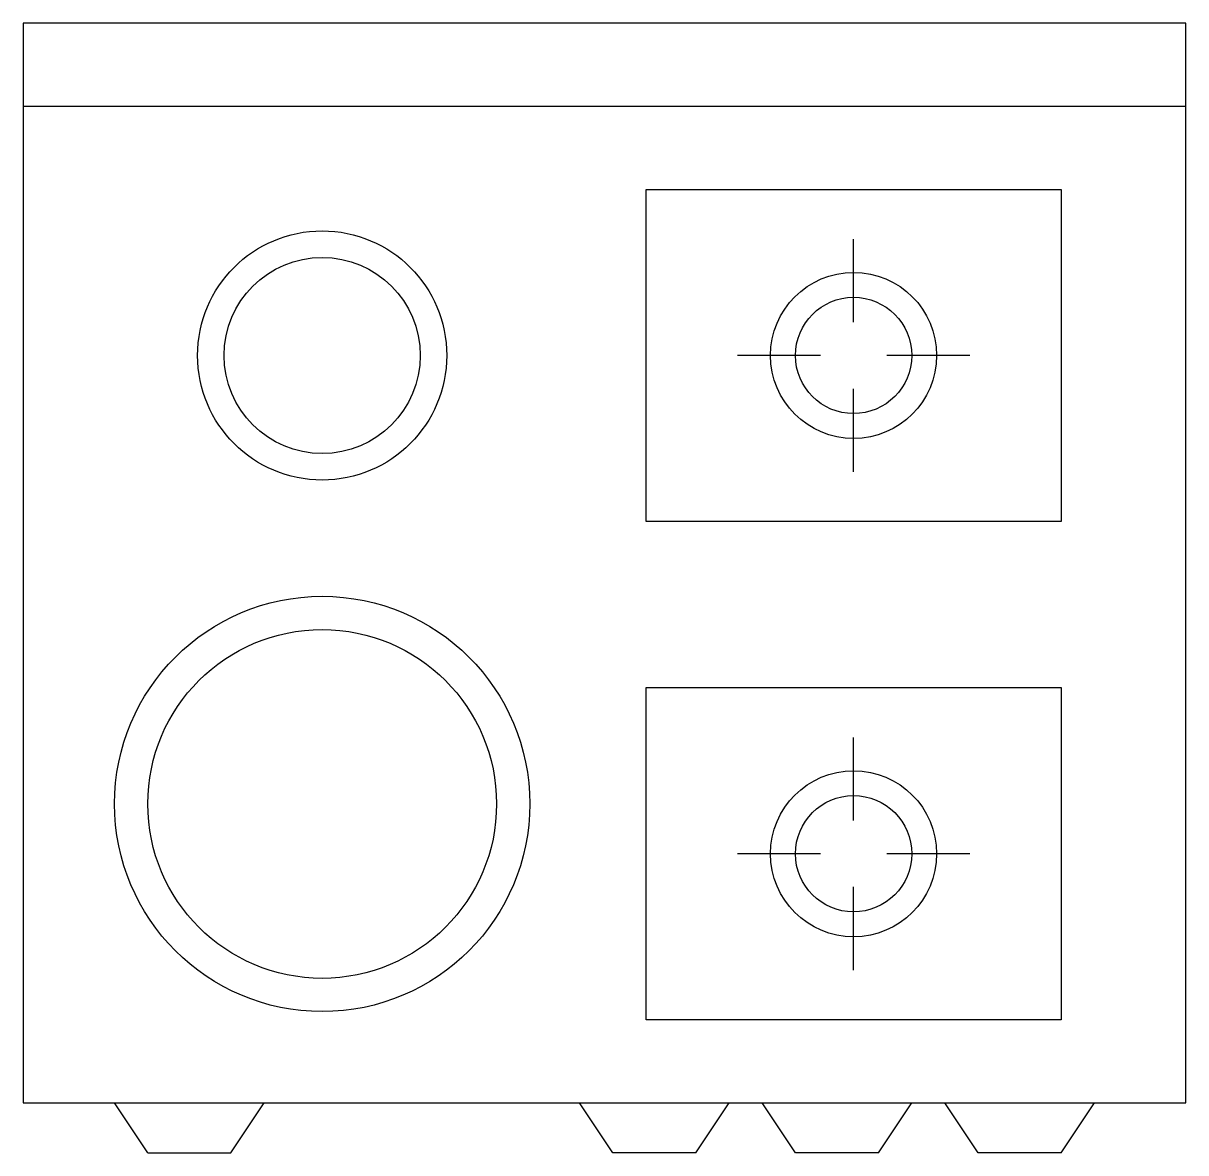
# Model space of a CAD drawing. Extents: x 1492.4 to 1562.4, y 1007.2 to 1075.2.
import ezdxf

# ---------------------------------------------------------------- set-up
doc = ezdxf.new("R2010")
doc.units = 0
doc.header["$MEASUREMENT"] = 0
doc.layers.get('0').update_dxf_attribs({"linetype": 'CONTINUOUS'})

msp = doc.modelspace()

# ---------------------------------------------------------------- linework, layer by layer
for p, q in [((1562.393, 1075.183), (1492.393, 1075.183)), ((1492.393, 1075.183), (1492.393, 1010.183)), ((1562.393, 1010.183), (1562.393, 1075.183)), ((1492.393, 1070.183), (1562.393, 1070.183)), ((1529.893, 1045.183), (1529.893, 1065.183)), ((1529.893, 1065.183), (1554.893, 1065.183)), ((1554.893, 1065.183), (1554.893, 1045.183)), ((1542.393, 1057.183), (1542.393, 1062.183)), ((1540.393, 1055.183), (1535.393, 1055.183)), ((1549.393, 1055.183), (1544.393, 1055.183)), ((1542.393, 1048.183), (1542.393, 1053.183)), ((1554.893, 1045.183), (1529.893, 1045.183)), ((1529.893, 1015.183), (1529.893, 1035.183)), ((1529.893, 1035.183), (1554.893, 1035.183)), ((1554.893, 1035.183), (1554.893, 1015.183)), ((1542.393, 1027.183), (1542.393, 1032.183)), ((1540.393, 1025.183), (1535.393, 1025.183)), ((1549.393, 1025.183), (1544.393, 1025.183)), ((1542.393, 1018.183), (1542.393, 1023.183)), ((1554.893, 1015.183), (1529.893, 1015.183)), ((1492.393, 1010.183), (1562.393, 1010.183)), ((1499.893, 1007.183), (1497.893, 1010.183)), ((1504.893, 1007.183), (1506.893, 1010.183)), ((1527.893, 1007.183), (1525.893, 1010.183)), ((1532.893, 1007.183), (1534.893, 1010.183)), ((1538.893, 1007.183), (1536.893, 1010.183)), ((1543.893, 1007.183), (1545.893, 1010.183)), ((1549.893, 1007.183), (1547.893, 1010.183)), ((1554.893, 1007.183), (1556.893, 1010.183)), ((1499.893, 1007.183), (1504.893, 1007.183)), ((1532.893, 1007.183), (1527.893, 1007.183)), ((1543.893, 1007.183), (1538.893, 1007.183)), ((1554.893, 1007.183), (1549.893, 1007.183))]:
    msp.add_line(p, q)
for centre, radius in [((1510.393, 1055.183), 7.5), ((1510.393, 1055.183), 5.904), ((1542.393, 1055.183), 5), ((1542.393, 1055.183), 3.5), ((1510.393, 1028.183), 12.5), ((1510.393, 1028.183), 10.5), ((1542.393, 1025.183), 5), ((1542.393, 1025.183), 3.5)]:
    msp.add_circle(centre, radius)

doc.saveas('drawing.dxf')
